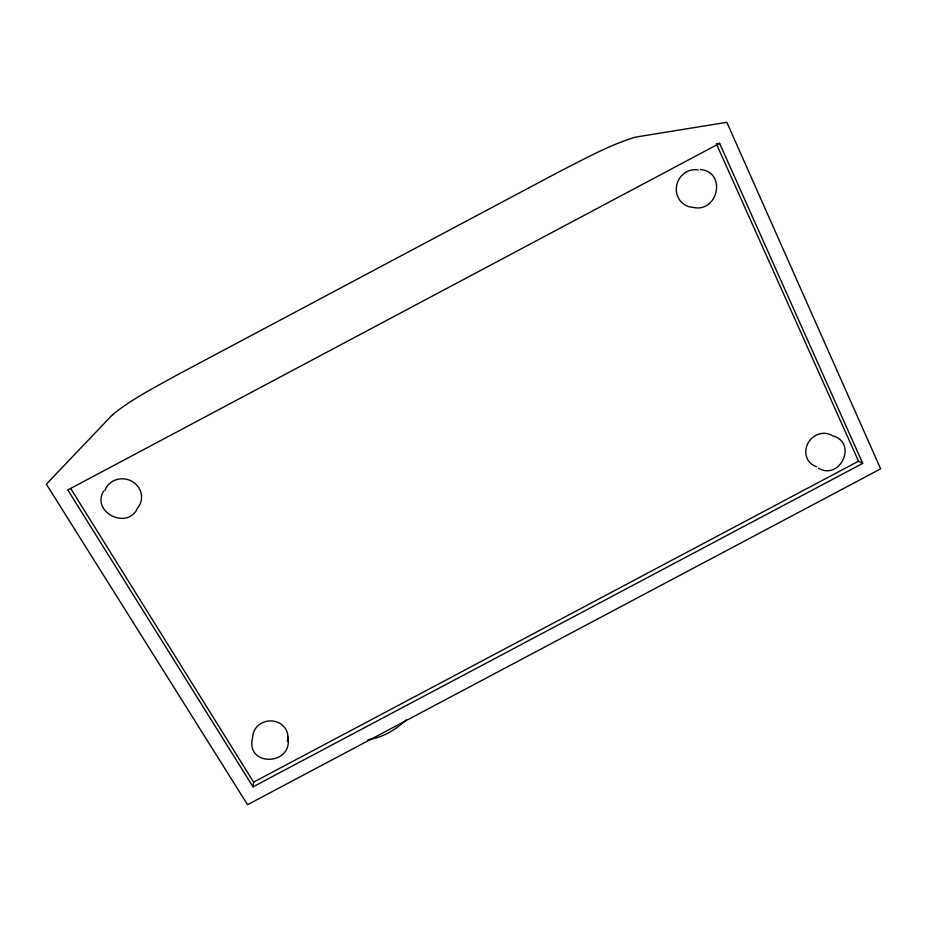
<?xml version="1.0" encoding="UTF-8"?>
<svg xmlns="http://www.w3.org/2000/svg" width="927" height="927" viewBox="0 0 927 927"><rect width="100%" height="100%" fill="white"/><g stroke="black" fill="none" stroke-linecap="round" stroke-linejoin="round"><path stroke-width="1.39" d="M287.915 737.116C293.303 766.27 244.473 767.011 252.7 737.22A17.625 16.199 -6 0 1 272.839 721.032A17.625 16.199 -6 0 1 287.231 741.31M717.417 143.604L719.607 143.361L862.736 463.373L253.013 786.861L253.616 782.145L70.765 488.622M103.581 491.136C91.298 511.356 125.435 529.746 136.802 509.769M406.849 719.387C396.153 729.503 382.7 737.73 367.915 739.711M719.607 143.361L67.798 489.943L253.013 786.861M253.616 782.145L858.529 461.194L862.736 463.373M700.36 169.49C727.15 171.993 718.008 213.546 692.793 207.312A18.957 17.845 -69.6 0 1 676.513 186.42A18.957 17.845 -69.6 0 1 698.193 169.989M818.298 468.123C839.978 481.078 858.17 442.758 832.585 435.794A17.648 16.199 -49.1 0 0 807.846 443.43A17.648 16.199 -49.1 0 0 816.56 466.687M716.328 143.731L858.529 461.194M104.832 490.615A18.899 17.775 14 0 1 131.993 481.356A18.899 17.775 14 0 1 136.999 508.68M112.573 414.682L46.35 484.149L247.555 804.706L880.65 468.842L726.826 122.294L635.516 137.126C608.946 145.11 584.531 158.98 559.838 171.391L176.779 375.134C154.89 387.416 132.109 398.784 112.573 414.682"/></g></svg>
